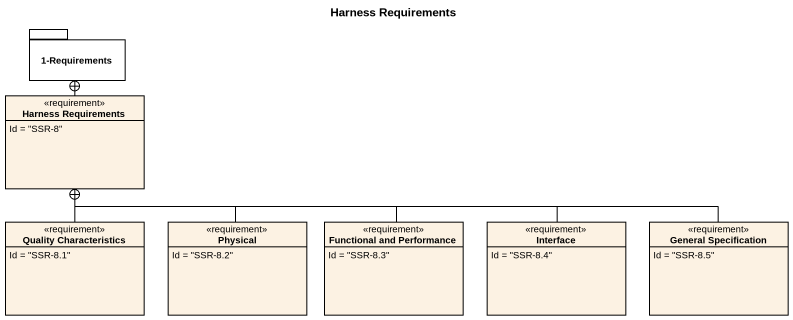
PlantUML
@startuml
title Harness Requirements
hide circle
hide empty members
package "1-Requirements" as p1_Requirements {
}
class "Harness Requirements" as Harness_Requirements <<requirement>> {
  Id = "SSR-8"
}
class "Quality Characteristics" as Quality_Characteristics <<requirement>> {
  Id = "SSR-8.1"
}
class Physical <<requirement>> {
  Id = "SSR-8.2"
}
class "Functional and Performance" as Functional_and_Performance <<requirement>> {
  Id = "SSR-8.3"
}
class "Interface" as Interface_ <<requirement>> {
  Id = "SSR-8.4"
}
class "General Specification" as General_Specification <<requirement>> {
  Id = "SSR-8.5"
}
Harness_Requirements -up-+ p1_Requirements
Quality_Characteristics -up-+ Harness_Requirements
Physical -up-+ Harness_Requirements
Functional_and_Performance -left-+ Harness_Requirements
Interface_ -left-+ Harness_Requirements
General_Specification -left-+ Harness_Requirements
@enduml
